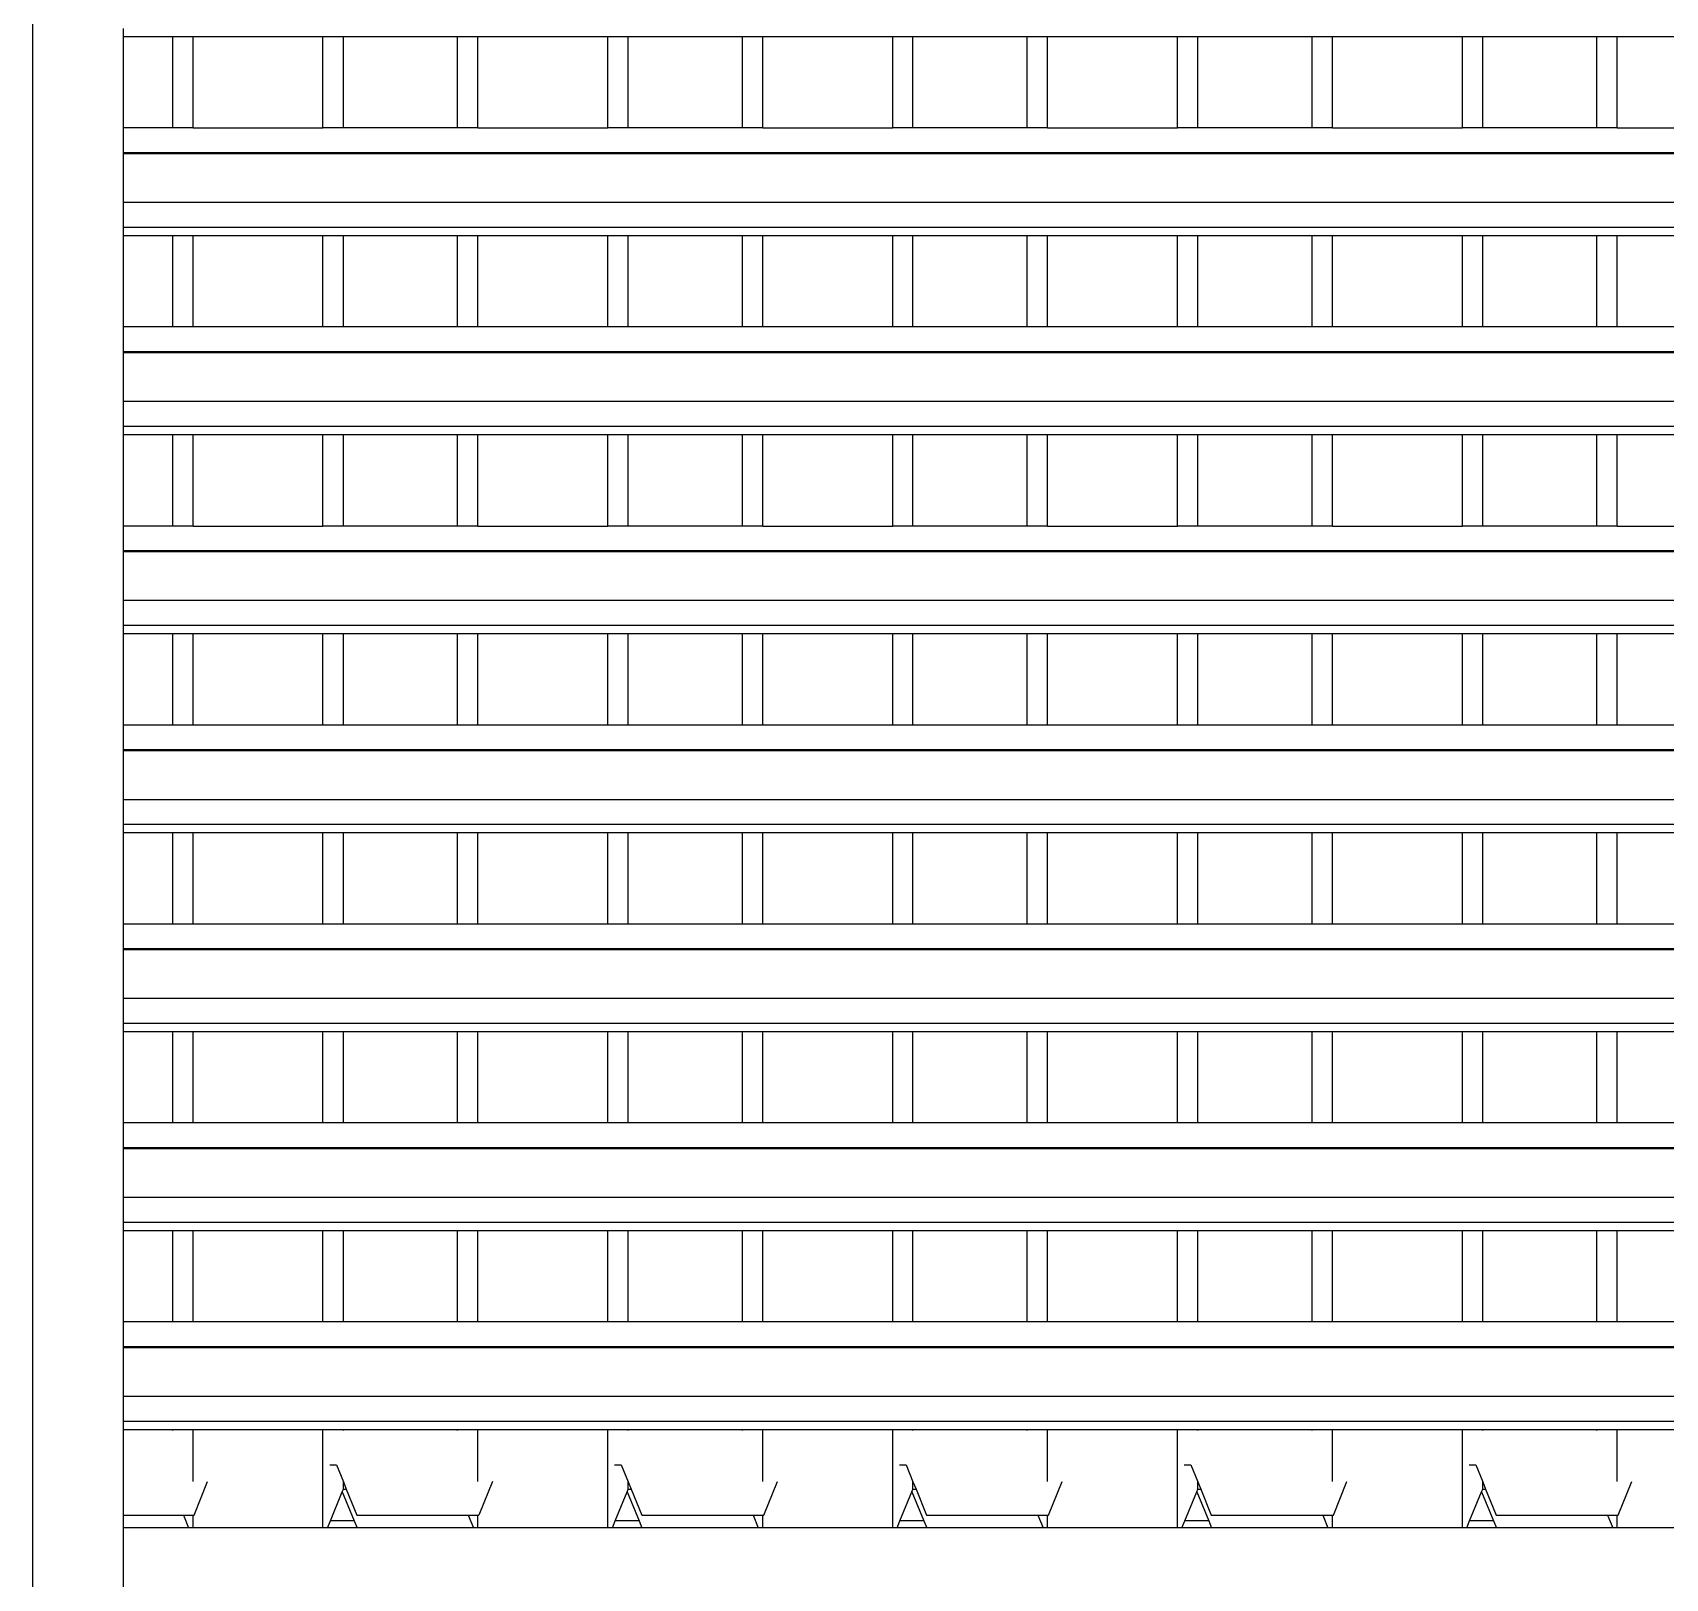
# Model space of a CAD drawing. Header units: metres. Extents: x -59 to 59, y -13 to 12.
# Drawn here: x -21.469 to -19.85, y 9.434 to 10.966 of the extents above; entities that cross this region are included whole.
import ezdxf

# ---------------------------------------------------------------- set-up
doc = ezdxf.new("R2010")
doc.units = ezdxf.units.M

msp = doc.modelspace()

# ---------------------------------------------------------------- linework, layer by layer
for p, q in [((-21.4689, 11.7079), (-21.4689, 5.7693)), ((-21.3789, 10.9618), (-21.3789, 10.97)), ((-21.33, 10.9618), (-21.3789, 10.9618)), ((-21.3789, 10.8714), (-21.3789, 10.9618)), ((-21.33, 10.8714), (-21.33, 10.9618)), ((-21.3098, 10.9618), (-21.33, 10.9618)), ((-21.3098, 10.8714), (-21.3098, 10.9618)), ((-21.181, 10.9618), (-21.3098, 10.9618)), ((-21.181, 10.8714), (-21.181, 10.9618)), ((-21.1608, 10.9618), (-21.181, 10.9618)), ((-21.1608, 10.8714), (-21.1608, 10.9618)), ((-21.0476, 10.9618), (-21.1608, 10.9618)), ((-21.0476, 10.8714), (-21.0476, 10.9618)), ((-21.0274, 10.9618), (-21.0476, 10.9618)), ((-21.0274, 10.8714), (-21.0274, 10.9618)), ((-20.8986, 10.9618), (-21.0274, 10.9618)), ((-20.8986, 10.8714), (-20.8986, 10.9618)), ((-20.8784, 10.9618), (-20.8986, 10.9618)), ((-20.8784, 10.8714), (-20.8784, 10.9618)), ((-20.7652, 10.9618), (-20.8784, 10.9618)), ((-20.7652, 10.8714), (-20.7652, 10.9618)), ((-20.745, 10.9618), (-20.7652, 10.9618)), ((-20.745, 10.8714), (-20.745, 10.9618)), ((-20.6161, 10.9618), (-20.745, 10.9618)), ((-20.6161, 10.8714), (-20.6161, 10.9618)), ((-20.596, 10.9618), (-20.6161, 10.9618)), ((-20.596, 10.8714), (-20.596, 10.9618)), ((-20.4828, 10.9618), (-20.596, 10.9618)), ((-20.4828, 10.8714), (-20.4828, 10.9618)), ((-20.4626, 10.9618), (-20.4828, 10.9618)), ((-20.4626, 10.8714), (-20.4626, 10.9618)), ((-20.3337, 10.9618), (-20.4626, 10.9618)), ((-20.3337, 10.8714), (-20.3337, 10.9618)), ((-20.3136, 10.9618), (-20.3337, 10.9618)), ((-20.3136, 10.8714), (-20.3136, 10.9618)), ((-20.2003, 10.9618), (-20.3136, 10.9618)), ((-20.2003, 10.8714), (-20.2003, 10.9618)), ((-20.1802, 10.9618), (-20.2003, 10.9618)), ((-20.1802, 10.8714), (-20.1802, 10.9618)), ((-20.0513, 10.9618), (-20.1802, 10.9618)), ((-20.0513, 10.8714), (-20.0513, 10.9618)), ((-20.0311, 10.9618), (-20.0513, 10.9618)), ((-20.0311, 10.8714), (-20.0311, 10.9618)), ((-19.9179, 10.9618), (-20.0311, 10.9618)), ((-19.9179, 10.8714), (-19.9179, 10.9618)), ((-19.8978, 10.9618), (-19.9179, 10.9618)), ((-19.8978, 10.8714), (-19.8978, 10.9618)), ((-19.7689, 10.9618), (-19.8978, 10.9618)), ((-21.33, 10.8714), (-21.3789, 10.8714)), ((-21.3789, 10.8467), (-21.3789, 10.8714)), ((-21.3098, 10.8714), (-21.33, 10.8714)), ((-21.3098, 10.8714), (-21.181, 10.8714)), ((-21.1608, 10.8714), (-21.181, 10.8714)), ((-21.0476, 10.8714), (-21.1608, 10.8714)), ((-21.0274, 10.8714), (-21.0476, 10.8714)), ((-21.0274, 10.8714), (-20.8986, 10.8714)), ((-20.8784, 10.8714), (-20.8986, 10.8714)), ((-20.7652, 10.8714), (-20.8784, 10.8714)), ((-20.745, 10.8714), (-20.7652, 10.8714)), ((-20.745, 10.8714), (-20.6161, 10.8714)), ((-20.596, 10.8714), (-20.6161, 10.8714)), ((-20.4828, 10.8714), (-20.596, 10.8714)), ((-20.4626, 10.8714), (-20.4828, 10.8714)), ((-20.4626, 10.8714), (-20.3337, 10.8714)), ((-20.3136, 10.8714), (-20.3337, 10.8714)), ((-20.2003, 10.8714), (-20.3136, 10.8714)), ((-20.1802, 10.8714), (-20.2003, 10.8714)), ((-20.1802, 10.8714), (-20.0513, 10.8714)), ((-20.0311, 10.8714), (-20.0513, 10.8714)), ((-19.9179, 10.8714), (-20.0311, 10.8714)), ((-19.8978, 10.8714), (-19.9179, 10.8714)), ((-19.8978, 10.8714), (-19.7689, 10.8714)), ((-18.7743, 10.8467), (-21.3789, 10.8467)), ((-21.3789, 10.8459), (-21.3789, 10.8467)), ((-18.7743, 10.8459), (-21.3789, 10.8459)), ((-21.3789, 10.7974), (-21.3789, 10.8459)), ((-18.7743, 10.7974), (-21.3789, 10.7974)), ((-21.3789, 10.7727), (-21.3789, 10.7974)), ((-18.7743, 10.7727), (-21.3789, 10.7727)), ((-21.3789, 10.7645), (-21.3789, 10.7727)), ((-21.33, 10.7645), (-21.3789, 10.7645)), ((-21.3789, 10.6741), (-21.3789, 10.7645)), ((-21.33, 10.6741), (-21.33, 10.7645)), ((-21.3098, 10.7645), (-21.33, 10.7645)), ((-21.3098, 10.6741), (-21.3098, 10.7645)), ((-21.181, 10.7645), (-21.3098, 10.7645)), ((-21.181, 10.6741), (-21.181, 10.7645)), ((-21.1608, 10.7645), (-21.181, 10.7645)), ((-21.1608, 10.6741), (-21.1608, 10.7645)), ((-21.0476, 10.7645), (-21.1608, 10.7645)), ((-21.0476, 10.6741), (-21.0476, 10.7645)), ((-21.0274, 10.7645), (-21.0476, 10.7645)), ((-21.0274, 10.6741), (-21.0274, 10.7645)), ((-20.8986, 10.7645), (-21.0274, 10.7645)), ((-20.8986, 10.6741), (-20.8986, 10.7645)), ((-20.8784, 10.7645), (-20.8986, 10.7645)), ((-20.8784, 10.6741), (-20.8784, 10.7645)), ((-20.7652, 10.7645), (-20.8784, 10.7645)), ((-20.7652, 10.6741), (-20.7652, 10.7645)), ((-20.745, 10.7645), (-20.7652, 10.7645)), ((-20.745, 10.6741), (-20.745, 10.7645)), ((-20.6161, 10.7645), (-20.745, 10.7645)), ((-20.6161, 10.6741), (-20.6161, 10.7645)), ((-20.596, 10.7645), (-20.6161, 10.7645)), ((-20.596, 10.6741), (-20.596, 10.7645)), ((-20.4828, 10.7645), (-20.596, 10.7645)), ((-20.4828, 10.6741), (-20.4828, 10.7645)), ((-20.4626, 10.7645), (-20.4828, 10.7645)), ((-20.4626, 10.6741), (-20.4626, 10.7645)), ((-20.3337, 10.7645), (-20.4626, 10.7645)), ((-20.3337, 10.6741), (-20.3337, 10.7645)), ((-20.3136, 10.7645), (-20.3337, 10.7645)), ((-20.3136, 10.6741), (-20.3136, 10.7645)), ((-20.2003, 10.7645), (-20.3136, 10.7645)), ((-20.2003, 10.6741), (-20.2003, 10.7645)), ((-20.1802, 10.7645), (-20.2003, 10.7645)), ((-20.1802, 10.6741), (-20.1802, 10.7645)), ((-20.0513, 10.7645), (-20.1802, 10.7645)), ((-20.0513, 10.6741), (-20.0513, 10.7645)), ((-20.0311, 10.7645), (-20.0513, 10.7645)), ((-20.0311, 10.6741), (-20.0311, 10.7645)), ((-19.9179, 10.7645), (-20.0311, 10.7645)), ((-19.9179, 10.6741), (-19.9179, 10.7645)), ((-19.8978, 10.7645), (-19.9179, 10.7645)), ((-19.8978, 10.6741), (-19.8978, 10.7645)), ((-19.7689, 10.7645), (-19.8978, 10.7645)), ((-21.33, 10.6741), (-21.3789, 10.6741)), ((-21.3789, 10.6494), (-21.3789, 10.6741)), ((-21.3098, 10.6741), (-21.33, 10.6741)), ((-21.181, 10.6741), (-21.3098, 10.6741)), ((-21.1608, 10.6741), (-21.181, 10.6741)), ((-21.0476, 10.6741), (-21.1608, 10.6741)), ((-21.0274, 10.6741), (-21.0476, 10.6741)), ((-20.8986, 10.6741), (-21.0274, 10.6741)), ((-20.8784, 10.6741), (-20.8986, 10.6741)), ((-20.7652, 10.6741), (-20.8784, 10.6741)), ((-20.745, 10.6741), (-20.7652, 10.6741)), ((-20.6161, 10.6741), (-20.745, 10.6741)), ((-20.596, 10.6741), (-20.6161, 10.6741)), ((-20.4828, 10.6741), (-20.596, 10.6741)), ((-20.4626, 10.6741), (-20.4828, 10.6741)), ((-20.3337, 10.6741), (-20.4626, 10.6741)), ((-20.3136, 10.6741), (-20.3337, 10.6741)), ((-20.2003, 10.6741), (-20.3136, 10.6741)), ((-20.1802, 10.6741), (-20.2003, 10.6741)), ((-20.0513, 10.6741), (-20.1802, 10.6741)), ((-20.0311, 10.6741), (-20.0513, 10.6741)), ((-19.9179, 10.6741), (-20.0311, 10.6741)), ((-19.8978, 10.6741), (-19.9179, 10.6741)), ((-19.7689, 10.6741), (-19.8978, 10.6741)), ((-18.7743, 10.6494), (-21.3789, 10.6494)), ((-21.3789, 10.6486), (-21.3789, 10.6494)), ((-18.7743, 10.6486), (-21.3789, 10.6486)), ((-21.3789, 10.6001), (-21.3789, 10.6486)), ((-18.7743, 10.6001), (-21.3789, 10.6001)), ((-21.3789, 10.5754), (-21.3789, 10.6001)), ((-18.7743, 10.5754), (-21.3789, 10.5754)), ((-21.3789, 10.5672), (-21.3789, 10.5754)), ((-21.33, 10.5672), (-21.3789, 10.5672)), ((-21.3789, 10.4768), (-21.3789, 10.5672)), ((-21.33, 10.4768), (-21.33, 10.5672)), ((-21.3098, 10.5672), (-21.33, 10.5672)), ((-21.3098, 10.4768), (-21.3098, 10.5672)), ((-21.181, 10.5672), (-21.3098, 10.5672)), ((-21.181, 10.4768), (-21.181, 10.5672)), ((-21.1608, 10.5672), (-21.181, 10.5672)), ((-21.1608, 10.4768), (-21.1608, 10.5672)), ((-21.0476, 10.5672), (-21.1608, 10.5672)), ((-21.0476, 10.4768), (-21.0476, 10.5672)), ((-21.0274, 10.5672), (-21.0476, 10.5672)), ((-21.0274, 10.4768), (-21.0274, 10.5672)), ((-20.8986, 10.5672), (-21.0274, 10.5672)), ((-20.8986, 10.4768), (-20.8986, 10.5672)), ((-20.8784, 10.5672), (-20.8986, 10.5672)), ((-20.8784, 10.4768), (-20.8784, 10.5672)), ((-20.7652, 10.5672), (-20.8784, 10.5672)), ((-20.7652, 10.4768), (-20.7652, 10.5672)), ((-20.745, 10.5672), (-20.7652, 10.5672)), ((-20.745, 10.4768), (-20.745, 10.5672)), ((-20.6161, 10.5672), (-20.745, 10.5672)), ((-20.6161, 10.4768), (-20.6161, 10.5672)), ((-20.596, 10.5672), (-20.6161, 10.5672)), ((-20.596, 10.4768), (-20.596, 10.5672)), ((-20.4828, 10.5672), (-20.596, 10.5672)), ((-20.4828, 10.4768), (-20.4828, 10.5672)), ((-20.4626, 10.5672), (-20.4828, 10.5672)), ((-20.4626, 10.4768), (-20.4626, 10.5672)), ((-20.3337, 10.5672), (-20.4626, 10.5672)), ((-20.3337, 10.4768), (-20.3337, 10.5672)), ((-20.3136, 10.5672), (-20.3337, 10.5672)), ((-20.3136, 10.4768), (-20.3136, 10.5672)), ((-20.2003, 10.5672), (-20.3136, 10.5672)), ((-20.2003, 10.4768), (-20.2003, 10.5672)), ((-20.1802, 10.5672), (-20.2003, 10.5672)), ((-20.1802, 10.4768), (-20.1802, 10.5672)), ((-20.0513, 10.5672), (-20.1802, 10.5672)), ((-20.0513, 10.4768), (-20.0513, 10.5672)), ((-20.0311, 10.5672), (-20.0513, 10.5672)), ((-20.0311, 10.4768), (-20.0311, 10.5672)), ((-19.9179, 10.5672), (-20.0311, 10.5672)), ((-19.9179, 10.4768), (-19.9179, 10.5672)), ((-19.8978, 10.5672), (-19.9179, 10.5672)), ((-19.8978, 10.4768), (-19.8978, 10.5672)), ((-19.7689, 10.5672), (-19.8978, 10.5672)), ((-21.33, 10.4768), (-21.3789, 10.4768)), ((-21.3789, 10.4521), (-21.3789, 10.4768)), ((-21.3098, 10.4768), (-21.33, 10.4768)), ((-21.3098, 10.4768), (-21.181, 10.4768)), ((-21.1608, 10.4768), (-21.181, 10.4768)), ((-21.0476, 10.4768), (-21.1608, 10.4768)), ((-21.0274, 10.4768), (-21.0476, 10.4768)), ((-21.0274, 10.4768), (-20.8986, 10.4768)), ((-20.8784, 10.4768), (-20.8986, 10.4768)), ((-20.7652, 10.4768), (-20.8784, 10.4768)), ((-20.745, 10.4768), (-20.7652, 10.4768)), ((-20.745, 10.4768), (-20.6161, 10.4768)), ((-20.596, 10.4768), (-20.6161, 10.4768)), ((-20.4828, 10.4768), (-20.596, 10.4768)), ((-20.4626, 10.4768), (-20.4828, 10.4768)), ((-20.4626, 10.4768), (-20.3337, 10.4768)), ((-20.3136, 10.4768), (-20.3337, 10.4768)), ((-20.2003, 10.4768), (-20.3136, 10.4768)), ((-20.1802, 10.4768), (-20.2003, 10.4768)), ((-20.1802, 10.4768), (-20.0513, 10.4768)), ((-20.0311, 10.4768), (-20.0513, 10.4768)), ((-19.9179, 10.4768), (-20.0311, 10.4768)), ((-19.8978, 10.4768), (-19.9179, 10.4768)), ((-19.8978, 10.4768), (-19.7689, 10.4768)), ((-18.7743, 10.4521), (-21.3789, 10.4521)), ((-21.3789, 10.4513), (-21.3789, 10.4521)), ((-18.7743, 10.4513), (-21.3789, 10.4513)), ((-21.3789, 10.4028), (-21.3789, 10.4513)), ((-18.7743, 10.4028), (-21.3789, 10.4028)), ((-21.3789, 10.3782), (-21.3789, 10.4028)), ((-18.7743, 10.3782), (-21.3789, 10.3782)), ((-21.3789, 10.3699), (-21.3789, 10.3782)), ((-21.33, 10.3699), (-21.3789, 10.3699)), ((-21.3789, 10.2795), (-21.3789, 10.3699)), ((-21.33, 10.2795), (-21.33, 10.3699)), ((-21.3098, 10.3699), (-21.33, 10.3699)), ((-21.3098, 10.2795), (-21.3098, 10.3699)), ((-21.181, 10.3699), (-21.3098, 10.3699)), ((-21.181, 10.2795), (-21.181, 10.3699)), ((-21.1608, 10.3699), (-21.181, 10.3699)), ((-21.1608, 10.2795), (-21.1608, 10.3699)), ((-21.0476, 10.3699), (-21.1608, 10.3699)), ((-21.0476, 10.2795), (-21.0476, 10.3699)), ((-21.0274, 10.3699), (-21.0476, 10.3699)), ((-21.0274, 10.2795), (-21.0274, 10.3699)), ((-20.8986, 10.3699), (-21.0274, 10.3699)), ((-20.8986, 10.2795), (-20.8986, 10.3699)), ((-20.8784, 10.3699), (-20.8986, 10.3699)), ((-20.8784, 10.2795), (-20.8784, 10.3699)), ((-20.7652, 10.3699), (-20.8784, 10.3699)), ((-20.7652, 10.2795), (-20.7652, 10.3699)), ((-20.745, 10.3699), (-20.7652, 10.3699)), ((-20.745, 10.2795), (-20.745, 10.3699)), ((-20.6161, 10.3699), (-20.745, 10.3699)), ((-20.6161, 10.2795), (-20.6161, 10.3699)), ((-20.596, 10.3699), (-20.6161, 10.3699)), ((-20.596, 10.2795), (-20.596, 10.3699)), ((-20.4828, 10.3699), (-20.596, 10.3699)), ((-20.4828, 10.2795), (-20.4828, 10.3699)), ((-20.4626, 10.3699), (-20.4828, 10.3699)), ((-20.4626, 10.2795), (-20.4626, 10.3699)), ((-20.3337, 10.3699), (-20.4626, 10.3699)), ((-20.3337, 10.2795), (-20.3337, 10.3699)), ((-20.3136, 10.3699), (-20.3337, 10.3699)), ((-20.3136, 10.2795), (-20.3136, 10.3699)), ((-20.2003, 10.3699), (-20.3136, 10.3699)), ((-20.2003, 10.2795), (-20.2003, 10.3699)), ((-20.1802, 10.3699), (-20.2003, 10.3699)), ((-20.1802, 10.2795), (-20.1802, 10.3699)), ((-20.0513, 10.3699), (-20.1802, 10.3699)), ((-20.0513, 10.2795), (-20.0513, 10.3699)), ((-20.0311, 10.3699), (-20.0513, 10.3699)), ((-20.0311, 10.2795), (-20.0311, 10.3699)), ((-19.9179, 10.3699), (-20.0311, 10.3699)), ((-19.9179, 10.2795), (-19.9179, 10.3699)), ((-19.8978, 10.3699), (-19.9179, 10.3699)), ((-19.8978, 10.2795), (-19.8978, 10.3699)), ((-19.7689, 10.3699), (-19.8978, 10.3699)), ((-21.33, 10.2795), (-21.3789, 10.2795)), ((-21.3789, 10.2549), (-21.3789, 10.2795)), ((-21.3098, 10.2795), (-21.33, 10.2795)), ((-21.181, 10.2795), (-21.3098, 10.2795)), ((-21.1608, 10.2795), (-21.181, 10.2795)), ((-21.0476, 10.2795), (-21.1608, 10.2795)), ((-21.0274, 10.2795), (-21.0476, 10.2795)), ((-20.8986, 10.2795), (-21.0274, 10.2795)), ((-20.8784, 10.2795), (-20.8986, 10.2795)), ((-20.7652, 10.2795), (-20.8784, 10.2795)), ((-20.745, 10.2795), (-20.7652, 10.2795)), ((-20.6161, 10.2795), (-20.745, 10.2795)), ((-20.596, 10.2795), (-20.6161, 10.2795)), ((-20.4828, 10.2795), (-20.596, 10.2795)), ((-20.4626, 10.2795), (-20.4828, 10.2795)), ((-20.3337, 10.2795), (-20.4626, 10.2795)), ((-20.3136, 10.2795), (-20.3337, 10.2795)), ((-20.2003, 10.2795), (-20.3136, 10.2795)), ((-20.1802, 10.2795), (-20.2003, 10.2795)), ((-20.0513, 10.2795), (-20.1802, 10.2795)), ((-20.0311, 10.2795), (-20.0513, 10.2795)), ((-19.9179, 10.2795), (-20.0311, 10.2795)), ((-19.8978, 10.2795), (-19.9179, 10.2795)), ((-19.7689, 10.2795), (-19.8978, 10.2795)), ((-18.7743, 10.2549), (-21.3789, 10.2549)), ((-21.3789, 10.254), (-21.3789, 10.2549)), ((-18.7743, 10.254), (-21.3789, 10.254)), ((-21.3789, 10.2055), (-21.3789, 10.254)), ((-18.7743, 10.2055), (-21.3789, 10.2055)), ((-21.3789, 10.1809), (-21.3789, 10.2055)), ((-18.7743, 10.1809), (-21.3789, 10.1809)), ((-21.3789, 10.1727), (-21.3789, 10.1809)), ((-21.33, 10.1727), (-21.3789, 10.1727)), ((-21.3789, 10.0822), (-21.3789, 10.1727)), ((-21.33, 10.0822), (-21.33, 10.1727)), ((-21.3098, 10.1727), (-21.33, 10.1727)), ((-21.3098, 10.0822), (-21.3098, 10.1727)), ((-21.181, 10.1727), (-21.3098, 10.1727)), ((-21.181, 10.0822), (-21.181, 10.1727)), ((-21.1608, 10.1727), (-21.181, 10.1727)), ((-21.1608, 10.0822), (-21.1608, 10.1727)), ((-21.0476, 10.1727), (-21.1608, 10.1727)), ((-21.0476, 10.0822), (-21.0476, 10.1727)), ((-21.0274, 10.1727), (-21.0476, 10.1727)), ((-21.0274, 10.0822), (-21.0274, 10.1727)), ((-20.8986, 10.1727), (-21.0274, 10.1727)), ((-20.8986, 10.0822), (-20.8986, 10.1727)), ((-20.8784, 10.1727), (-20.8986, 10.1727)), ((-20.8784, 10.0822), (-20.8784, 10.1727)), ((-20.7652, 10.1727), (-20.8784, 10.1727)), ((-20.7652, 10.0822), (-20.7652, 10.1727)), ((-20.745, 10.1727), (-20.7652, 10.1727)), ((-20.745, 10.0822), (-20.745, 10.1727)), ((-20.6161, 10.1727), (-20.745, 10.1727)), ((-20.6161, 10.0822), (-20.6161, 10.1727)), ((-20.596, 10.1727), (-20.6161, 10.1727)), ((-20.596, 10.0822), (-20.596, 10.1727)), ((-20.4828, 10.1727), (-20.596, 10.1727)), ((-20.4828, 10.0822), (-20.4828, 10.1727)), ((-20.4626, 10.1727), (-20.4828, 10.1727)), ((-20.4626, 10.0822), (-20.4626, 10.1727)), ((-20.3337, 10.1727), (-20.4626, 10.1727)), ((-20.3337, 10.0822), (-20.3337, 10.1727)), ((-20.3136, 10.1727), (-20.3337, 10.1727)), ((-20.3136, 10.0822), (-20.3136, 10.1727)), ((-20.2003, 10.1727), (-20.3136, 10.1727)), ((-20.2003, 10.0822), (-20.2003, 10.1727)), ((-20.1802, 10.1727), (-20.2003, 10.1727)), ((-20.1802, 10.0822), (-20.1802, 10.1727)), ((-20.0513, 10.1727), (-20.1802, 10.1727)), ((-20.0513, 10.0822), (-20.0513, 10.1727)), ((-20.0311, 10.1727), (-20.0513, 10.1727)), ((-20.0311, 10.0822), (-20.0311, 10.1727)), ((-19.9179, 10.1727), (-20.0311, 10.1727)), ((-19.9179, 10.0822), (-19.9179, 10.1727)), ((-19.8978, 10.1727), (-19.9179, 10.1727)), ((-19.8978, 10.0822), (-19.8978, 10.1727)), ((-19.7689, 10.1727), (-19.8978, 10.1727)), ((-21.33, 10.0822), (-21.3789, 10.0822)), ((-21.3789, 10.0576), (-21.3789, 10.0822)), ((-21.3098, 10.0822), (-21.33, 10.0822)), ((-21.181, 10.0822), (-21.3098, 10.0822)), ((-21.1608, 10.0822), (-21.181, 10.0822)), ((-21.0476, 10.0822), (-21.1608, 10.0822)), ((-21.0274, 10.0822), (-21.0476, 10.0822)), ((-20.8986, 10.0822), (-21.0274, 10.0822)), ((-20.8784, 10.0822), (-20.8986, 10.0822)), ((-20.7652, 10.0822), (-20.8784, 10.0822)), ((-20.745, 10.0822), (-20.7652, 10.0822)), ((-20.6161, 10.0822), (-20.745, 10.0822)), ((-20.596, 10.0822), (-20.6161, 10.0822)), ((-20.4828, 10.0822), (-20.596, 10.0822)), ((-20.4626, 10.0822), (-20.4828, 10.0822)), ((-20.3337, 10.0822), (-20.4626, 10.0822)), ((-20.3136, 10.0822), (-20.3337, 10.0822)), ((-20.2003, 10.0822), (-20.3136, 10.0822)), ((-20.1802, 10.0822), (-20.2003, 10.0822)), ((-20.0513, 10.0822), (-20.1802, 10.0822)), ((-20.0311, 10.0822), (-20.0513, 10.0822)), ((-19.9179, 10.0822), (-20.0311, 10.0822)), ((-19.8978, 10.0822), (-19.9179, 10.0822)), ((-19.7689, 10.0822), (-19.8978, 10.0822)), ((-18.7743, 10.0576), (-21.3789, 10.0576)), ((-21.3789, 10.0568), (-21.3789, 10.0576)), ((-18.7743, 10.0568), (-21.3789, 10.0568)), ((-21.3789, 10.0083), (-21.3789, 10.0568)), ((-18.7743, 10.0083), (-21.3789, 10.0083)), ((-21.3789, 9.9836), (-21.3789, 10.0083)), ((-18.7743, 9.9836), (-21.3789, 9.9836)), ((-21.3789, 9.9754), (-21.3789, 9.9836)), ((-21.33, 9.9754), (-21.3789, 9.9754)), ((-21.3789, 9.885), (-21.3789, 9.9754)), ((-21.33, 9.885), (-21.33, 9.9754)), ((-21.3098, 9.9754), (-21.33, 9.9754)), ((-21.3098, 9.885), (-21.3098, 9.9754)), ((-21.181, 9.9754), (-21.3098, 9.9754)), ((-21.181, 9.885), (-21.181, 9.9754)), ((-21.1608, 9.9754), (-21.181, 9.9754)), ((-21.1608, 9.885), (-21.1608, 9.9754)), ((-21.0476, 9.9754), (-21.1608, 9.9754)), ((-21.0476, 9.885), (-21.0476, 9.9754)), ((-21.0274, 9.9754), (-21.0476, 9.9754)), ((-21.0274, 9.885), (-21.0274, 9.9754)), ((-20.8986, 9.9754), (-21.0274, 9.9754)), ((-20.8986, 9.885), (-20.8986, 9.9754)), ((-20.8784, 9.9754), (-20.8986, 9.9754)), ((-20.8784, 9.885), (-20.8784, 9.9754)), ((-20.7652, 9.9754), (-20.8784, 9.9754)), ((-20.7652, 9.885), (-20.7652, 9.9754)), ((-20.745, 9.9754), (-20.7652, 9.9754)), ((-20.745, 9.885), (-20.745, 9.9754)), ((-20.6161, 9.9754), (-20.745, 9.9754)), ((-20.6161, 9.885), (-20.6161, 9.9754)), ((-20.596, 9.9754), (-20.6161, 9.9754)), ((-20.596, 9.885), (-20.596, 9.9754)), ((-20.4828, 9.9754), (-20.596, 9.9754)), ((-20.4828, 9.885), (-20.4828, 9.9754)), ((-20.4626, 9.9754), (-20.4828, 9.9754)), ((-20.4626, 9.885), (-20.4626, 9.9754)), ((-20.3337, 9.9754), (-20.4626, 9.9754)), ((-20.3337, 9.885), (-20.3337, 9.9754)), ((-20.3136, 9.9754), (-20.3337, 9.9754)), ((-20.3136, 9.885), (-20.3136, 9.9754)), ((-20.2003, 9.9754), (-20.3136, 9.9754)), ((-20.2003, 9.885), (-20.2003, 9.9754)), ((-20.1802, 9.9754), (-20.2003, 9.9754)), ((-20.1802, 9.885), (-20.1802, 9.9754)), ((-20.0513, 9.9754), (-20.1802, 9.9754)), ((-20.0513, 9.885), (-20.0513, 9.9754)), ((-20.0311, 9.9754), (-20.0513, 9.9754)), ((-20.0311, 9.885), (-20.0311, 9.9754)), ((-19.9179, 9.9754), (-20.0311, 9.9754)), ((-19.9179, 9.885), (-19.9179, 9.9754)), ((-19.8978, 9.9754), (-19.9179, 9.9754)), ((-19.8978, 9.885), (-19.8978, 9.9754)), ((-19.7689, 9.9754), (-19.8978, 9.9754)), ((-21.33, 9.885), (-21.3789, 9.885)), ((-21.3789, 9.8603), (-21.3789, 9.885)), ((-21.3098, 9.885), (-21.33, 9.885)), ((-21.181, 9.885), (-21.3098, 9.885)), ((-21.1608, 9.885), (-21.181, 9.885)), ((-21.0476, 9.885), (-21.1608, 9.885)), ((-21.0274, 9.885), (-21.0476, 9.885)), ((-20.8986, 9.885), (-21.0274, 9.885)), ((-20.8784, 9.885), (-20.8986, 9.885)), ((-20.7652, 9.885), (-20.8784, 9.885)), ((-20.745, 9.885), (-20.7652, 9.885)), ((-20.6161, 9.885), (-20.745, 9.885)), ((-20.596, 9.885), (-20.6161, 9.885)), ((-20.4828, 9.885), (-20.596, 9.885)), ((-20.4626, 9.885), (-20.4828, 9.885)), ((-20.3337, 9.885), (-20.4626, 9.885)), ((-20.3136, 9.885), (-20.3337, 9.885)), ((-20.2003, 9.885), (-20.3136, 9.885)), ((-20.1802, 9.885), (-20.2003, 9.885)), ((-20.0513, 9.885), (-20.1802, 9.885)), ((-20.0311, 9.885), (-20.0513, 9.885)), ((-19.9179, 9.885), (-20.0311, 9.885)), ((-19.8978, 9.885), (-19.9179, 9.885)), ((-19.7689, 9.885), (-19.8978, 9.885)), ((-18.7743, 9.8603), (-21.3789, 9.8603)), ((-21.3789, 9.8595), (-21.3789, 9.8603)), ((-18.7743, 9.8595), (-21.3789, 9.8595)), ((-21.3789, 9.811), (-21.3789, 9.8595)), ((-18.7743, 9.811), (-21.3789, 9.811)), ((-21.3789, 9.7863), (-21.3789, 9.811)), ((-18.7743, 9.7863), (-21.3789, 9.7863)), ((-21.3789, 9.7781), (-21.3789, 9.7863)), ((-21.33, 9.7781), (-21.3789, 9.7781)), ((-21.3789, 9.6877), (-21.3789, 9.7781)), ((-21.33, 9.6877), (-21.33, 9.7781)), ((-21.3098, 9.7781), (-21.33, 9.7781)), ((-21.3098, 9.6877), (-21.3098, 9.7781)), ((-21.181, 9.7781), (-21.3098, 9.7781)), ((-21.181, 9.6877), (-21.181, 9.7781)), ((-21.1608, 9.7781), (-21.181, 9.7781)), ((-21.1608, 9.6877), (-21.1608, 9.7781)), ((-21.0476, 9.7781), (-21.1608, 9.7781)), ((-21.0476, 9.6877), (-21.0476, 9.7781)), ((-21.0274, 9.7781), (-21.0476, 9.7781)), ((-21.0274, 9.6877), (-21.0274, 9.7781)), ((-20.8986, 9.7781), (-21.0274, 9.7781)), ((-20.8986, 9.6877), (-20.8986, 9.7781)), ((-20.8784, 9.7781), (-20.8986, 9.7781)), ((-20.8784, 9.6877), (-20.8784, 9.7781)), ((-20.7652, 9.7781), (-20.8784, 9.7781)), ((-20.7652, 9.6877), (-20.7652, 9.7781)), ((-20.745, 9.7781), (-20.7652, 9.7781)), ((-20.745, 9.6877), (-20.745, 9.7781)), ((-20.6161, 9.7781), (-20.745, 9.7781)), ((-20.6161, 9.6877), (-20.6161, 9.7781)), ((-20.596, 9.7781), (-20.6161, 9.7781)), ((-20.596, 9.6877), (-20.596, 9.7781)), ((-20.4828, 9.7781), (-20.596, 9.7781)), ((-20.4828, 9.6877), (-20.4828, 9.7781)), ((-20.4626, 9.7781), (-20.4828, 9.7781)), ((-20.4626, 9.6877), (-20.4626, 9.7781)), ((-20.3337, 9.7781), (-20.4626, 9.7781)), ((-20.3337, 9.6877), (-20.3337, 9.7781)), ((-20.3136, 9.7781), (-20.3337, 9.7781)), ((-20.3136, 9.6877), (-20.3136, 9.7781)), ((-20.2003, 9.7781), (-20.3136, 9.7781)), ((-20.2003, 9.6877), (-20.2003, 9.7781)), ((-20.1802, 9.7781), (-20.2003, 9.7781)), ((-20.1802, 9.6877), (-20.1802, 9.7781)), ((-20.0513, 9.7781), (-20.1802, 9.7781)), ((-20.0513, 9.6877), (-20.0513, 9.7781)), ((-20.0311, 9.7781), (-20.0513, 9.7781)), ((-20.0311, 9.6877), (-20.0311, 9.7781)), ((-19.9179, 9.7781), (-20.0311, 9.7781)), ((-19.9179, 9.6877), (-19.9179, 9.7781)), ((-19.8978, 9.7781), (-19.9179, 9.7781)), ((-19.8978, 9.6877), (-19.8978, 9.7781)), ((-19.7689, 9.7781), (-19.8978, 9.7781)), ((-21.33, 9.6877), (-21.3789, 9.6877)), ((-21.3789, 9.663), (-21.3789, 9.6877)), ((-21.3098, 9.6877), (-21.33, 9.6877)), ((-21.181, 9.6877), (-21.3098, 9.6877)), ((-21.1608, 9.6877), (-21.181, 9.6877)), ((-21.0476, 9.6877), (-21.1608, 9.6877)), ((-21.0274, 9.6877), (-21.0476, 9.6877)), ((-20.8986, 9.6877), (-21.0274, 9.6877)), ((-20.8784, 9.6877), (-20.8986, 9.6877)), ((-20.7652, 9.6877), (-20.8784, 9.6877)), ((-20.745, 9.6877), (-20.7652, 9.6877)), ((-20.6161, 9.6877), (-20.745, 9.6877)), ((-20.596, 9.6877), (-20.6161, 9.6877)), ((-20.4828, 9.6877), (-20.596, 9.6877)), ((-20.4626, 9.6877), (-20.4828, 9.6877)), ((-20.3337, 9.6877), (-20.4626, 9.6877)), ((-20.3136, 9.6877), (-20.3337, 9.6877)), ((-20.2003, 9.6877), (-20.3136, 9.6877)), ((-20.1802, 9.6877), (-20.2003, 9.6877)), ((-20.0513, 9.6877), (-20.1802, 9.6877)), ((-20.0311, 9.6877), (-20.0513, 9.6877)), ((-19.9179, 9.6877), (-20.0311, 9.6877)), ((-19.8978, 9.6877), (-19.9179, 9.6877)), ((-19.7689, 9.6877), (-19.8978, 9.6877)), ((-18.7743, 9.663), (-21.3789, 9.663)), ((-21.3789, 9.6622), (-21.3789, 9.663)), ((-18.7743, 9.6622), (-21.3789, 9.6622)), ((-21.3789, 9.6137), (-21.3789, 9.6622)), ((-18.7743, 9.6137), (-21.3789, 9.6137)), ((-21.3789, 9.5891), (-21.3789, 9.6137)), ((-18.7743, 9.5891), (-21.3789, 9.5891)), ((-21.3789, 9.5808), (-21.3789, 9.5891)), ((-21.33, 9.5808), (-21.3789, 9.5808)), ((-21.3789, 9.5801), (-21.3789, 9.5808)), ((-21.3789, 9.4961), (-21.3789, 9.5801)), ((-21.33, 9.5801), (-21.33, 9.5808)), ((-21.3098, 9.5808), (-21.33, 9.5808)), ((-21.3098, 9.5294), (-21.3098, 9.5808)), ((-21.181, 9.5808), (-21.3098, 9.5808)), ((-21.181, 9.4836), (-21.181, 9.5808)), ((-21.1608, 9.5808), (-21.181, 9.5808)), ((-21.1608, 9.5801), (-21.1608, 9.5808)), ((-21.0476, 9.5808), (-21.1608, 9.5808)), ((-21.0476, 9.5801), (-21.0476, 9.5808)), ((-21.0274, 9.5808), (-21.0476, 9.5808)), ((-21.0274, 9.5294), (-21.0274, 9.5808)), ((-20.8986, 9.5808), (-21.0274, 9.5808)), ((-20.8986, 9.4836), (-20.8986, 9.5808)), ((-20.8784, 9.5808), (-20.8986, 9.5808)), ((-20.8784, 9.5801), (-20.8784, 9.5808)), ((-20.7652, 9.5808), (-20.8784, 9.5808)), ((-20.7652, 9.5801), (-20.7652, 9.5808)), ((-20.745, 9.5808), (-20.7652, 9.5808)), ((-20.745, 9.5294), (-20.745, 9.5808)), ((-20.6161, 9.5808), (-20.745, 9.5808)), ((-20.6161, 9.4836), (-20.6161, 9.5808)), ((-20.596, 9.5808), (-20.6161, 9.5808)), ((-20.596, 9.5801), (-20.596, 9.5808)), ((-20.4828, 9.5808), (-20.596, 9.5808)), ((-20.4828, 9.5801), (-20.4828, 9.5808)), ((-20.4626, 9.5808), (-20.4828, 9.5808)), ((-20.4626, 9.5294), (-20.4626, 9.5808)), ((-20.3337, 9.5808), (-20.4626, 9.5808)), ((-20.3337, 9.4836), (-20.3337, 9.5808)), ((-20.3136, 9.5808), (-20.3337, 9.5808)), ((-20.3136, 9.5801), (-20.3136, 9.5808)), ((-20.2003, 9.5808), (-20.3136, 9.5808)), ((-20.2003, 9.5801), (-20.2003, 9.5808)), ((-20.1802, 9.5808), (-20.2003, 9.5808)), ((-20.1802, 9.5294), (-20.1802, 9.5808)), ((-20.0513, 9.5808), (-20.1802, 9.5808)), ((-20.0513, 9.4836), (-20.0513, 9.5808)), ((-20.0311, 9.5808), (-20.0513, 9.5808)), ((-20.0311, 9.5801), (-20.0311, 9.5808)), ((-19.9179, 9.5808), (-20.0311, 9.5808)), ((-19.9179, 9.5801), (-19.9179, 9.5808)), ((-19.8978, 9.5808), (-19.9179, 9.5808)), ((-19.8978, 9.5294), (-19.8978, 9.5808)), ((-19.7689, 9.5808), (-19.8978, 9.5808)), ((-21.1743, 9.5461), (-21.1676, 9.5461)), ((-21.1676, 9.5461), (-21.1608, 9.5293)), ((-20.8919, 9.5461), (-20.8852, 9.5461)), ((-20.8852, 9.5461), (-20.8784, 9.5293)), ((-20.6095, 9.5461), (-20.6028, 9.5461)), ((-20.6028, 9.5461), (-20.596, 9.5293)), ((-20.3271, 9.5461), (-20.3204, 9.5461)), ((-20.3204, 9.5461), (-20.3136, 9.5293)), ((-20.0447, 9.5461), (-20.0379, 9.5461)), ((-20.0379, 9.5461), (-20.0311, 9.5293)), ((-21.3088, 9.4961), (-21.2954, 9.5294)), ((-21.1737, 9.4904), (-21.1619, 9.5194)), ((-21.1619, 9.5194), (-21.1608, 9.522)), ((-21.1619, 9.5194), (-21.15, 9.4904)), ((-21.1608, 9.522), (-21.1608, 9.5293)), ((-21.1608, 9.5293), (-21.1579, 9.522)), ((-21.1608, 9.522), (-21.1579, 9.522)), ((-21.1579, 9.522), (-21.1474, 9.4961)), ((-21.013, 9.5294), (-21.0264, 9.4961)), ((-20.8913, 9.4904), (-20.8795, 9.5194)), ((-20.8795, 9.5194), (-20.8784, 9.522)), ((-20.8795, 9.5194), (-20.8676, 9.4904)), ((-20.8784, 9.522), (-20.8784, 9.5293)), ((-20.8784, 9.5293), (-20.8755, 9.522)), ((-20.8784, 9.522), (-20.8755, 9.522)), ((-20.8755, 9.522), (-20.865, 9.4961)), ((-20.744, 9.4961), (-20.7305, 9.5294)), ((-20.6089, 9.4904), (-20.597, 9.5194)), ((-20.597, 9.5194), (-20.596, 9.522)), ((-20.597, 9.5194), (-20.5852, 9.4904)), ((-20.596, 9.522), (-20.596, 9.5293)), ((-20.596, 9.5293), (-20.593, 9.522)), ((-20.596, 9.522), (-20.593, 9.522)), ((-20.593, 9.522), (-20.5826, 9.4961)), ((-20.4616, 9.4961), (-20.4481, 9.5294)), ((-20.3265, 9.4904), (-20.3146, 9.5194)), ((-20.3146, 9.5194), (-20.3136, 9.522)), ((-20.3146, 9.5194), (-20.3028, 9.4904)), ((-20.3136, 9.522), (-20.3136, 9.5293)), ((-20.3136, 9.5293), (-20.3106, 9.522)), ((-20.3136, 9.522), (-20.3106, 9.522)), ((-20.3106, 9.522), (-20.3002, 9.4961)), ((-20.1791, 9.4961), (-20.1657, 9.5294)), ((-20.0441, 9.4904), (-20.0322, 9.5194)), ((-20.0322, 9.5194), (-20.0311, 9.522)), ((-20.0322, 9.5194), (-20.0203, 9.4904)), ((-20.0311, 9.522), (-20.0311, 9.5293)), ((-20.0311, 9.5293), (-20.0282, 9.522)), ((-20.0311, 9.522), (-20.0282, 9.522)), ((-20.0282, 9.522), (-20.0178, 9.4961)), ((-19.8967, 9.4961), (-19.8833, 9.5294)), ((-21.3789, 9.4961), (-21.3194, 9.4961)), ((-21.3789, 9.4836), (-21.3789, 9.4961)), ((-21.3194, 9.4961), (-21.3143, 9.4836)), ((-21.3194, 9.4961), (-21.3098, 9.4961)), ((-21.3098, 9.4836), (-21.3098, 9.4961)), ((-21.3098, 9.4961), (-21.3088, 9.4961)), ((-21.1765, 9.4836), (-21.1737, 9.4904)), ((-21.15, 9.4904), (-21.1737, 9.4904)), ((-21.15, 9.4904), (-21.1472, 9.4836)), ((-21.1474, 9.4961), (-21.037, 9.4961)), ((-21.037, 9.4961), (-21.0318, 9.4836)), ((-21.037, 9.4961), (-21.0274, 9.4961)), ((-21.0274, 9.4836), (-21.0274, 9.4961)), ((-21.0274, 9.4961), (-21.0264, 9.4961)), ((-20.8941, 9.4836), (-20.8913, 9.4904)), ((-20.8676, 9.4904), (-20.8913, 9.4904)), ((-20.8676, 9.4904), (-20.8648, 9.4836)), ((-20.865, 9.4961), (-20.7546, 9.4961)), ((-20.7546, 9.4961), (-20.7494, 9.4836)), ((-20.7546, 9.4961), (-20.745, 9.4961)), ((-20.745, 9.4836), (-20.745, 9.4961)), ((-20.745, 9.4961), (-20.744, 9.4961)), ((-20.6117, 9.4836), (-20.6089, 9.4904)), ((-20.5852, 9.4904), (-20.6089, 9.4904)), ((-20.5852, 9.4904), (-20.5824, 9.4836)), ((-20.5826, 9.4961), (-20.4722, 9.4961)), ((-20.4722, 9.4961), (-20.467, 9.4836)), ((-20.4722, 9.4961), (-20.4626, 9.4961)), ((-20.4626, 9.4836), (-20.4626, 9.4961)), ((-20.4626, 9.4961), (-20.4616, 9.4961)), ((-20.3293, 9.4836), (-20.3265, 9.4904)), ((-20.3028, 9.4904), (-20.3265, 9.4904)), ((-20.3028, 9.4904), (-20.3, 9.4836)), ((-20.3002, 9.4961), (-20.1897, 9.4961)), ((-20.1897, 9.4961), (-20.1846, 9.4836)), ((-20.1897, 9.4961), (-20.1802, 9.4961)), ((-20.1802, 9.4836), (-20.1802, 9.4961)), ((-20.1802, 9.4961), (-20.1791, 9.4961)), ((-20.0469, 9.4836), (-20.0441, 9.4904)), ((-20.0203, 9.4904), (-20.0441, 9.4904)), ((-20.0203, 9.4904), (-20.0175, 9.4836)), ((-20.0178, 9.4961), (-19.9073, 9.4961)), ((-19.9073, 9.4961), (-19.9022, 9.4836)), ((-19.9073, 9.4961), (-19.8978, 9.4961)), ((-19.8978, 9.4836), (-19.8978, 9.4961)), ((-19.8978, 9.4961), (-19.8967, 9.4961)), ((-21.3143, 9.4836), (-21.3789, 9.4836)), ((-21.3789, 9.3836), (-21.3789, 9.4836)), ((-21.3098, 9.4836), (-21.3143, 9.4836)), ((-21.181, 9.4836), (-21.3098, 9.4836)), ((-21.1765, 9.4836), (-21.181, 9.4836)), ((-21.1472, 9.4836), (-21.1765, 9.4836)), ((-21.0318, 9.4836), (-21.1472, 9.4836)), ((-21.0274, 9.4836), (-21.0318, 9.4836)), ((-20.8986, 9.4836), (-21.0274, 9.4836)), ((-20.8941, 9.4836), (-20.8986, 9.4836)), ((-20.8648, 9.4836), (-20.8941, 9.4836)), ((-20.7494, 9.4836), (-20.8648, 9.4836)), ((-20.745, 9.4836), (-20.7494, 9.4836)), ((-20.6161, 9.4836), (-20.745, 9.4836)), ((-20.6117, 9.4836), (-20.6161, 9.4836)), ((-20.5824, 9.4836), (-20.6117, 9.4836)), ((-20.467, 9.4836), (-20.5824, 9.4836)), ((-20.4626, 9.4836), (-20.467, 9.4836)), ((-20.3337, 9.4836), (-20.4626, 9.4836)), ((-20.3293, 9.4836), (-20.3337, 9.4836)), ((-20.3, 9.4836), (-20.3293, 9.4836)), ((-20.1846, 9.4836), (-20.3, 9.4836)), ((-20.1802, 9.4836), (-20.1846, 9.4836)), ((-20.0513, 9.4836), (-20.1802, 9.4836)), ((-20.0469, 9.4836), (-20.0513, 9.4836)), ((-20.0175, 9.4836), (-20.0469, 9.4836)), ((-19.9022, 9.4836), (-20.0175, 9.4836)), ((-19.8978, 9.4836), (-19.9022, 9.4836)), ((-19.7689, 9.4836), (-19.8978, 9.4836))]:
    msp.add_line(p, q)

doc.saveas('drawing.dxf')
